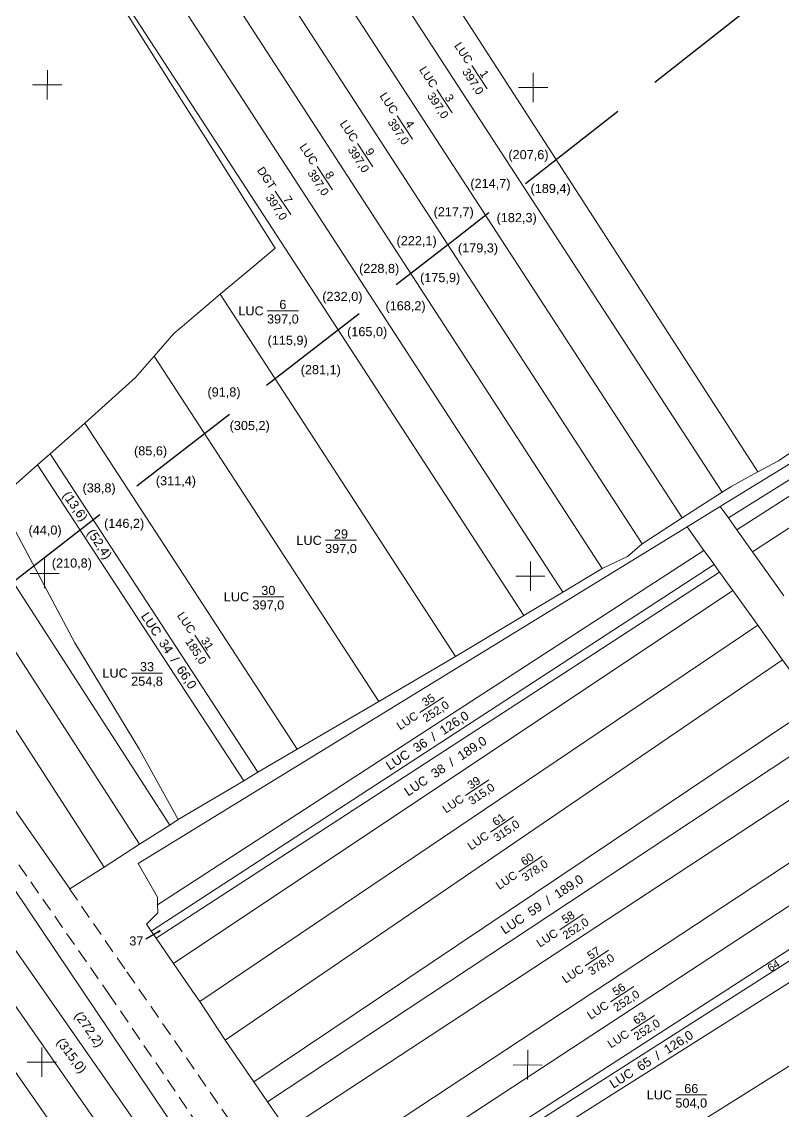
# Model space of a CAD drawing. Header units: metres. Extents: x 591850 to 11787372, y 2319432 to 2388242.
# Drawn here: x 11787082.7 to 11787166.6, y 2388042.2 to 2388162.3 of the extents above; entities that cross this region are included whole.
import ezdxf
from ezdxf.enums import TextEntityAlignment as Align

# ---------------------------------------------------------------- set-up
doc = ezdxf.new("R2010")
doc.units = ezdxf.units.M
doc.header["$MEASUREMENT"] = 0
doc.linetypes.add('DGN Style 3', pattern=[18.08141, 12.915293, -5.166117])
doc.linetypes.add('{tuong nha}', pattern=[2.3, 1.5, -0.8])
for name, color, linetype, lineweight in [('Level 10', 7, 'Continuous', 0), ('Level 13', 7, 'Continuous', 0), ('Level 2', 7, 'Continuous', 0), ('Level 22', 7, 'Continuous', 0), ('Level 4', 7, 'Continuous', 0), ('Level 51', 7, 'Continuous', 0), ('Level 6', 7, 'Continuous', 0), ('Level 63', 7, 'Continuous', 0)]:
    doc.layers.add(name, color=color, linetype=linetype, lineweight=lineweight)
doc.styles.get("Standard").update_dxf_attribs({"font": 'arial.ttf'})
doc.styles.add('Style-Arial', font='arial.ttf')
doc.dimstyles.get("Standard").update_dxf_attribs({"dimtxt": 0.18, "dimasz": 0.18, "dimexe": 1.25, "dimexo": 0.0625, "dimtad": 1, "dimdsep": 46, "dimtxsty": 'Standard', "dimcen": 0.09, "dimazin": 3, "dimtfac": 1, "dimtmove": 0, "dimatfit": 3})

# ---------------------------------------------------------------- blocks, each defined once
blk = doc.blocks.new('N_Thua_5')
at = {"layer": 'Level 13', "color": 7, "linetype": 'Continuous', "lineweight": 0}
blk.add_line((0, 0), (3.427591, 0), dxfattribs=at)
at = {"layer": 'Level 13', "color": 3, "linetype": 'Continuous', "lineweight": 0}
blk.add_text('LUC', height=1, dxfattribs=at).set_placement((-0.4, 0), align=Align.MIDDLE_RIGHT)
at = {"layer": 'Level 2', "color": 1, "linetype": 'Continuous', "lineweight": 0}
blk.add_text('66', height=1, dxfattribs=at).set_placement((1.713796, 0.2), align=Align.CENTER)
at = {"layer": 'Level 4', "color": 1, "linetype": 'Continuous', "lineweight": 0}
blk.add_text('504,0', height=1, dxfattribs=at).set_placement((1.713796, -0.4), align=Align.TOP_CENTER)
blk = doc.blocks.new('N_Thua_9')
at = {"layer": 'Level 13', "color": 7, "linetype": 'Continuous', "lineweight": 0}
blk.add_line((0, 0), (3.427591, 0), dxfattribs=at)
at = {"layer": 'Level 13', "color": 3, "linetype": 'Continuous', "lineweight": 0}
blk.add_text('LUC', height=1, dxfattribs=at).set_placement((-0.4, 0), align=Align.MIDDLE_RIGHT)
at = {"layer": 'Level 2', "color": 1, "linetype": 'Continuous', "lineweight": 0}
blk.add_text('6', height=1, dxfattribs=at).set_placement((1.713796, 0.2), align=Align.CENTER)
at = {"layer": 'Level 4', "color": 1, "linetype": 'Continuous', "lineweight": 0}
blk.add_text('397,0', height=1, dxfattribs=at).set_placement((1.713796, -0.4), align=Align.TOP_CENTER)
blk = doc.blocks.new('N_Thua_10')
at = {"layer": 'Level 13', "color": 7, "linetype": 'Continuous', "lineweight": 0}
blk.add_line((0, 0), (3.084832, 0), dxfattribs=at)
at = {"layer": 'Level 13', "color": 3, "linetype": 'Continuous', "lineweight": 0}
blk.add_text('DGT', height=0.9, dxfattribs=at).set_placement((-0.4, 0), align=Align.MIDDLE_RIGHT)
at = {"layer": 'Level 2', "color": 1, "linetype": 'Continuous', "lineweight": 0}
blk.add_text('7', height=0.9, dxfattribs=at).set_placement((1.542416, 0.2), align=Align.CENTER)
at = {"layer": 'Level 4', "color": 1, "linetype": 'Continuous', "lineweight": 0}
blk.add_text('397,0', height=0.9, dxfattribs=at).set_placement((1.542416, -0.4), align=Align.TOP_CENTER)
blk = doc.blocks.new('N_Thua_11')
at = {"layer": 'Level 13', "color": 7, "linetype": 'Continuous', "lineweight": 0}
blk.add_line((0, 0), (3.084832, 0), dxfattribs=at)
at = {"layer": 'Level 13', "color": 3, "linetype": 'Continuous', "lineweight": 0}
blk.add_text('LUC', height=0.9, dxfattribs=at).set_placement((-0.4, 0), align=Align.MIDDLE_RIGHT)
at = {"layer": 'Level 2', "color": 1, "linetype": 'Continuous', "lineweight": 0}
blk.add_text('8', height=0.9, dxfattribs=at).set_placement((1.542416, 0.2), align=Align.CENTER)
at = {"layer": 'Level 4', "color": 1, "linetype": 'Continuous', "lineweight": 0}
blk.add_text('397,0', height=0.9, dxfattribs=at).set_placement((1.542416, -0.4), align=Align.TOP_CENTER)
blk = doc.blocks.new('N_Thua_12')
at = {"layer": 'Level 13', "color": 7, "linetype": 'Continuous', "lineweight": 0}
blk.add_line((0, 0), (3.427591, 0), dxfattribs=at)
at = {"layer": 'Level 13', "color": 3, "linetype": 'Continuous', "lineweight": 0}
blk.add_text('LUC', height=1, dxfattribs=at).set_placement((-0.4, 0), align=Align.MIDDLE_RIGHT)
at = {"layer": 'Level 2', "color": 1, "linetype": 'Continuous', "lineweight": 0}
blk.add_text('30', height=1, dxfattribs=at).set_placement((1.713796, 0.2), align=Align.CENTER)
at = {"layer": 'Level 4', "color": 1, "linetype": 'Continuous', "lineweight": 0}
blk.add_text('397,0', height=1, dxfattribs=at).set_placement((1.713796, -0.4), align=Align.TOP_CENTER)
blk = doc.blocks.new('N_Thua_13')
at = {"layer": 'Level 13', "color": 7, "linetype": 'Continuous', "lineweight": 0}
blk.add_line((0, 0), (3.084832, 0), dxfattribs=at)
at = {"layer": 'Level 13', "color": 3, "linetype": 'Continuous', "lineweight": 0}
blk.add_text('LUC', height=0.9, dxfattribs=at).set_placement((-0.4, 0), align=Align.MIDDLE_RIGHT)
at = {"layer": 'Level 2', "color": 1, "linetype": 'Continuous', "lineweight": 0}
blk.add_text('4', height=0.9, dxfattribs=at).set_placement((1.542416, 0.2), align=Align.CENTER)
at = {"layer": 'Level 4', "color": 1, "linetype": 'Continuous', "lineweight": 0}
blk.add_text('397,0', height=0.9, dxfattribs=at).set_placement((1.542416, -0.4), align=Align.TOP_CENTER)
blk = doc.blocks.new('N_Thua_14')
at = {"layer": 'Level 13', "color": 7, "linetype": 'Continuous', "lineweight": 0}
blk.add_line((0, 0), (3.084832, 0), dxfattribs=at)
at = {"layer": 'Level 13', "color": 3, "linetype": 'Continuous', "lineweight": 0}
blk.add_text('LUC', height=0.9, dxfattribs=at).set_placement((-0.4, 0), align=Align.MIDDLE_RIGHT)
at = {"layer": 'Level 2', "color": 1, "linetype": 'Continuous', "lineweight": 0}
blk.add_text('3', height=0.9, dxfattribs=at).set_placement((1.542416, 0.2), align=Align.CENTER)
at = {"layer": 'Level 4', "color": 1, "linetype": 'Continuous', "lineweight": 0}
blk.add_text('397,0', height=0.9, dxfattribs=at).set_placement((1.542416, -0.4), align=Align.TOP_CENTER)
blk = doc.blocks.new('N_Thua_15')
at = {"layer": 'Level 13', "color": 7, "linetype": 'Continuous', "lineweight": 0}
blk.add_line((0, 0), (3.427591, 0), dxfattribs=at)
at = {"layer": 'Level 13', "color": 3, "linetype": 'Continuous', "lineweight": 0}
blk.add_text('LUC', height=1, dxfattribs=at).set_placement((-0.4, 0), align=Align.MIDDLE_RIGHT)
at = {"layer": 'Level 2', "color": 1, "linetype": 'Continuous', "lineweight": 0}
blk.add_text('29', height=1, dxfattribs=at).set_placement((1.713796, 0.2), align=Align.CENTER)
at = {"layer": 'Level 4', "color": 1, "linetype": 'Continuous', "lineweight": 0}
blk.add_text('397,0', height=1, dxfattribs=at).set_placement((1.713796, -0.4), align=Align.TOP_CENTER)
blk = doc.blocks.new('N_Thua_16')
at = {"layer": 'Level 13', "color": 7, "linetype": 'Continuous', "lineweight": 0}
blk.add_line((0, 0), (3.084832, 0), dxfattribs=at)
at = {"layer": 'Level 13', "color": 3, "linetype": 'Continuous', "lineweight": 0}
blk.add_text('LUC', height=0.9, dxfattribs=at).set_placement((-0.4, 0), align=Align.MIDDLE_RIGHT)
at = {"layer": 'Level 2', "color": 1, "linetype": 'Continuous', "lineweight": 0}
blk.add_text('9', height=0.9, dxfattribs=at).set_placement((1.542416, 0.2), align=Align.CENTER)
at = {"layer": 'Level 4', "color": 1, "linetype": 'Continuous', "lineweight": 0}
blk.add_text('397,0', height=0.9, dxfattribs=at).set_placement((1.542416, -0.4), align=Align.TOP_CENTER)
blk = doc.blocks.new('N_Thua_17')
at = {"layer": 'Level 13', "color": 7, "linetype": 'Continuous', "lineweight": 0}
blk.add_line((0, 0), (3.084832, 0), dxfattribs=at)
at = {"layer": 'Level 13', "color": 3, "linetype": 'Continuous', "lineweight": 0}
blk.add_text('LUC', height=0.9, dxfattribs=at).set_placement((-0.4, 0), align=Align.MIDDLE_RIGHT)
at = {"layer": 'Level 2', "color": 1, "linetype": 'Continuous', "lineweight": 0}
blk.add_text('1', height=0.9, dxfattribs=at).set_placement((1.542416, 0.2), align=Align.CENTER)
at = {"layer": 'Level 4', "color": 1, "linetype": 'Continuous', "lineweight": 0}
blk.add_text('397,0', height=0.9, dxfattribs=at).set_placement((1.542416, -0.4), align=Align.TOP_CENTER)
blk = doc.blocks.new('N_Thua_21')
at = {"layer": 'Level 13', "color": 7, "linetype": 'Continuous', "lineweight": 0}
blk.add_line((0, 0), (3.084832, 0), dxfattribs=at)
at = {"layer": 'Level 13', "color": 3, "linetype": 'Continuous', "lineweight": 0}
blk.add_text('LUC', height=0.9, dxfattribs=at).set_placement((-0.4, 0), align=Align.MIDDLE_RIGHT)
at = {"layer": 'Level 2', "color": 1, "linetype": 'Continuous', "lineweight": 0}
blk.add_text('57', height=0.9, dxfattribs=at).set_placement((1.542416, 0.2), align=Align.CENTER)
at = {"layer": 'Level 4', "color": 1, "linetype": 'Continuous', "lineweight": 0}
blk.add_text('378,0', height=0.9, dxfattribs=at).set_placement((1.542416, -0.4), align=Align.TOP_CENTER)
blk = doc.blocks.new('N_Thua_23')
at = {"layer": 'Level 13', "color": 7, "linetype": 'Continuous', "lineweight": 0}
blk.add_line((0, 0), (3.084832, 0), dxfattribs=at)
at = {"layer": 'Level 13', "color": 3, "linetype": 'Continuous', "lineweight": 0}
blk.add_text('LUC', height=0.9, dxfattribs=at).set_placement((-0.4, 0), align=Align.MIDDLE_RIGHT)
at = {"layer": 'Level 2', "color": 1, "linetype": 'Continuous', "lineweight": 0}
blk.add_text('60', height=0.9, dxfattribs=at).set_placement((1.542416, 0.2), align=Align.CENTER)
at = {"layer": 'Level 4', "color": 1, "linetype": 'Continuous', "lineweight": 0}
blk.add_text('378,0', height=0.9, dxfattribs=at).set_placement((1.542416, -0.4), align=Align.TOP_CENTER)
blk = doc.blocks.new('N_Thua_31')
at = {"layer": 'Level 13', "color": 7, "linetype": 'Continuous', "lineweight": 0}
blk.add_line((0, 0), (3.084832, 0), dxfattribs=at)
at = {"layer": 'Level 13', "color": 3, "linetype": 'Continuous', "lineweight": 0}
blk.add_text('LUC', height=0.9, dxfattribs=at).set_placement((-0.4, 0), align=Align.MIDDLE_RIGHT)
at = {"layer": 'Level 2', "color": 1, "linetype": 'Continuous', "lineweight": 0}
blk.add_text('39', height=0.9, dxfattribs=at).set_placement((1.542416, 0.2), align=Align.CENTER)
at = {"layer": 'Level 4', "color": 1, "linetype": 'Continuous', "lineweight": 0}
blk.add_text('315,0', height=0.9, dxfattribs=at).set_placement((1.542416, -0.4), align=Align.TOP_CENTER)
blk = doc.blocks.new('N_Thua_36')
at = {"layer": 'Level 13', "color": 7, "linetype": 'Continuous', "lineweight": 0}
blk.add_line((0, 0), (3.084832, 0), dxfattribs=at)
at = {"layer": 'Level 13', "color": 3, "linetype": 'Continuous', "lineweight": 0}
blk.add_text('LUC', height=0.9, dxfattribs=at).set_placement((-0.4, 0), align=Align.MIDDLE_RIGHT)
at = {"layer": 'Level 2', "color": 1, "linetype": 'Continuous', "lineweight": 0}
blk.add_text('61', height=0.9, dxfattribs=at).set_placement((1.542416, 0.2), align=Align.CENTER)
at = {"layer": 'Level 4', "color": 1, "linetype": 'Continuous', "lineweight": 0}
blk.add_text('315,0', height=0.9, dxfattribs=at).set_placement((1.542416, -0.4), align=Align.TOP_CENTER)
blk = doc.blocks.new('N_Thua_43')
at = {"layer": 'Level 13', "color": 7, "linetype": 'Continuous', "lineweight": 0}
blk.add_line((0, 0), (3.432927, 0), dxfattribs=at)
at = {"layer": 'Level 13', "color": 3, "linetype": 'Continuous', "lineweight": 0}
blk.add_text('LUC', height=1, dxfattribs=at).set_placement((-0.4, 0), align=Align.MIDDLE_RIGHT)
at = {"layer": 'Level 2', "color": 1, "linetype": 'Continuous', "lineweight": 0}
blk.add_text('33', height=1, dxfattribs=at).set_placement((1.716463, 0.2), align=Align.CENTER)
at = {"layer": 'Level 4', "color": 1, "linetype": 'Continuous', "lineweight": 0}
blk.add_text('254,8', height=1, dxfattribs=at).set_placement((1.716463, -0.4), align=Align.TOP_CENTER)
blk = doc.blocks.new('N_Thua_44')
at = {"layer": 'Level 13', "color": 7, "linetype": 'Continuous', "lineweight": 0}
blk.add_line((0, 0), (3.084832, 0), dxfattribs=at)
at = {"layer": 'Level 13', "color": 3, "linetype": 'Continuous', "lineweight": 0}
blk.add_text('LUC', height=0.9, dxfattribs=at).set_placement((-0.4, 0), align=Align.MIDDLE_RIGHT)
at = {"layer": 'Level 2', "color": 1, "linetype": 'Continuous', "lineweight": 0}
blk.add_text('56', height=0.9, dxfattribs=at).set_placement((1.542416, 0.2), align=Align.CENTER)
at = {"layer": 'Level 4', "color": 1, "linetype": 'Continuous', "lineweight": 0}
blk.add_text('252,0', height=0.9, dxfattribs=at).set_placement((1.542416, -0.4), align=Align.TOP_CENTER)
blk = doc.blocks.new('N_Thua_45')
at = {"layer": 'Level 13', "color": 7, "linetype": 'Continuous', "lineweight": 0}
blk.add_line((0, 0), (3.084832, 0), dxfattribs=at)
at = {"layer": 'Level 13', "color": 3, "linetype": 'Continuous', "lineweight": 0}
blk.add_text('LUC', height=0.9, dxfattribs=at).set_placement((-0.4, 0), align=Align.MIDDLE_RIGHT)
at = {"layer": 'Level 2', "color": 1, "linetype": 'Continuous', "lineweight": 0}
blk.add_text('35', height=0.9, dxfattribs=at).set_placement((1.542416, 0.2), align=Align.CENTER)
at = {"layer": 'Level 4', "color": 1, "linetype": 'Continuous', "lineweight": 0}
blk.add_text('252,0', height=0.9, dxfattribs=at).set_placement((1.542416, -0.4), align=Align.TOP_CENTER)
blk = doc.blocks.new('N_Thua_47')
at = {"layer": 'Level 13', "color": 7, "linetype": 'Continuous', "lineweight": 0}
blk.add_line((0, 0), (3.084832, 0), dxfattribs=at)
at = {"layer": 'Level 13', "color": 3, "linetype": 'Continuous', "lineweight": 0}
blk.add_text('LUC', height=0.9, dxfattribs=at).set_placement((-0.4, 0), align=Align.MIDDLE_RIGHT)
at = {"layer": 'Level 2', "color": 1, "linetype": 'Continuous', "lineweight": 0}
blk.add_text('63', height=0.9, dxfattribs=at).set_placement((1.542416, 0.2), align=Align.CENTER)
at = {"layer": 'Level 4', "color": 1, "linetype": 'Continuous', "lineweight": 0}
blk.add_text('252,0', height=0.9, dxfattribs=at).set_placement((1.542416, -0.4), align=Align.TOP_CENTER)
blk = doc.blocks.new('N_Thua_49')
at = {"layer": 'Level 13', "color": 7, "linetype": 'Continuous', "lineweight": 0}
blk.add_line((0, 0), (3.084832, 0), dxfattribs=at)
at = {"layer": 'Level 13', "color": 3, "linetype": 'Continuous', "lineweight": 0}
blk.add_text('LUC', height=0.9, dxfattribs=at).set_placement((-0.4, 0), align=Align.MIDDLE_RIGHT)
at = {"layer": 'Level 2', "color": 1, "linetype": 'Continuous', "lineweight": 0}
blk.add_text('58', height=0.9, dxfattribs=at).set_placement((1.542416, 0.2), align=Align.CENTER)
at = {"layer": 'Level 4', "color": 1, "linetype": 'Continuous', "lineweight": 0}
blk.add_text('252,0', height=0.9, dxfattribs=at).set_placement((1.542416, -0.4), align=Align.TOP_CENTER)
blk = doc.blocks.new('N_Th1_4')
at = {"layer": 'Level 13', "color": 3, "linetype": 'Continuous', "lineweight": 0}
blk.add_text('LUC', height=1, dxfattribs=at).set_placement((-1.54585, 0), align=Align.MIDDLE_RIGHT)
at = {"layer": 'Level 13', "color": 7, "linetype": 'Continuous', "lineweight": 0}
blk.add_text('/', height=1, dxfattribs=at).set_placement((1.54585, 0), align=Align.MIDDLE_LEFT)
at = {"layer": 'Level 2', "color": 1, "linetype": 'Continuous', "lineweight": 0}
blk.add_text('59', height=1, dxfattribs=at).set_placement((0, 0), align=Align.MIDDLE_CENTER)
at = {"layer": 'Level 4', "color": 1, "linetype": 'Continuous', "lineweight": 0}
blk.add_text('189,0', height=1, dxfattribs=at).set_placement((2.73465, 0), align=Align.MIDDLE_LEFT)
blk = doc.blocks.new('N_Th1_5')
at = {"layer": 'Level 13', "color": 3, "linetype": 'Continuous', "lineweight": 0}
blk.add_text('LUC', height=1, dxfattribs=at).set_placement((-1.54585, 0), align=Align.MIDDLE_RIGHT)
at = {"layer": 'Level 13', "color": 7, "linetype": 'Continuous', "lineweight": 0}
blk.add_text('/', height=1, dxfattribs=at).set_placement((1.54585, 0), align=Align.MIDDLE_LEFT)
at = {"layer": 'Level 2', "color": 1, "linetype": 'Continuous', "lineweight": 0}
blk.add_text('38', height=1, dxfattribs=at).set_placement((0, 0), align=Align.MIDDLE_CENTER)
at = {"layer": 'Level 4', "color": 1, "linetype": 'Continuous', "lineweight": 0}
blk.add_text('189,0', height=1, dxfattribs=at).set_placement((2.73465, 0), align=Align.MIDDLE_LEFT)
blk = doc.blocks.new('N_Thua_73')
at = {"layer": 'Level 13', "color": 7, "linetype": 'Continuous', "lineweight": 0}
blk.add_line((0, 0), (3.084832, 0), dxfattribs=at)
at = {"layer": 'Level 13', "color": 3, "linetype": 'Continuous', "lineweight": 0}
blk.add_text('LUC', height=0.9, dxfattribs=at).set_placement((-0.4, 0), align=Align.MIDDLE_RIGHT)
at = {"layer": 'Level 2', "color": 1, "linetype": 'Continuous', "lineweight": 0}
blk.add_text('31', height=0.9, dxfattribs=at).set_placement((1.542416, 0.2), align=Align.CENTER)
at = {"layer": 'Level 4', "color": 1, "linetype": 'Continuous', "lineweight": 0}
blk.add_text('185,0', height=0.9, dxfattribs=at).set_placement((1.542416, -0.4), align=Align.TOP_CENTER)
blk = doc.blocks.new('N_Th1_16')
at = {"layer": 'Level 13', "color": 3, "linetype": 'Continuous', "lineweight": 0}
blk.add_text('LUC', height=1, dxfattribs=at).set_placement((-1.5451, 0), align=Align.MIDDLE_RIGHT)
at = {"layer": 'Level 13', "color": 7, "linetype": 'Continuous', "lineweight": 0}
blk.add_text('/', height=1, dxfattribs=at).set_placement((1.5451, 0), align=Align.MIDDLE_LEFT)
at = {"layer": 'Level 2', "color": 1, "linetype": 'Continuous', "lineweight": 0}
blk.add_text('36', height=1, dxfattribs=at).set_placement((0, 0), align=Align.MIDDLE_CENTER)
at = {"layer": 'Level 4', "color": 1, "linetype": 'Continuous', "lineweight": 0}
blk.add_text('126,0', height=1, dxfattribs=at).set_placement((2.7339, 0), align=Align.MIDDLE_LEFT)
blk = doc.blocks.new('N_Th1_17')
at = {"layer": 'Level 13', "color": 3, "linetype": 'Continuous', "lineweight": 0}
blk.add_text('LUC', height=1, dxfattribs=at).set_placement((-1.5489, 0), align=Align.MIDDLE_RIGHT)
at = {"layer": 'Level 13', "color": 7, "linetype": 'Continuous', "lineweight": 0}
blk.add_text('/', height=1, dxfattribs=at).set_placement((1.5489, 0), align=Align.MIDDLE_LEFT)
at = {"layer": 'Level 2', "color": 1, "linetype": 'Continuous', "lineweight": 0}
blk.add_text('65', height=1, dxfattribs=at).set_placement((0, 0), align=Align.MIDDLE_CENTER)
at = {"layer": 'Level 4', "color": 1, "linetype": 'Continuous', "lineweight": 0}
blk.add_text('126,0', height=1, dxfattribs=at).set_placement((2.7378, 0), align=Align.MIDDLE_LEFT)
blk = doc.blocks.new('N_Th1_53')
at = {"layer": 'Level 13', "color": 3, "linetype": 'Continuous', "lineweight": 0}
blk.add_text('LUC', height=1, dxfattribs=at).set_placement((-1.5428, 0), align=Align.MIDDLE_RIGHT)
at = {"layer": 'Level 13', "color": 7, "linetype": 'Continuous', "lineweight": 0}
blk.add_text('/', height=1, dxfattribs=at).set_placement((1.5428, 0), align=Align.MIDDLE_LEFT)
at = {"layer": 'Level 2', "color": 1, "linetype": 'Continuous', "lineweight": 0}
blk.add_text('34', height=1, dxfattribs=at).set_placement((0, 0), align=Align.MIDDLE_CENTER)
at = {"layer": 'Level 4', "color": 1, "linetype": 'Continuous', "lineweight": 0}
blk.add_text('66,0', height=1, dxfattribs=at).set_placement((2.7316, 0), align=Align.MIDDLE_LEFT)
blk = doc.blocks.new('N_TNho_28')
at = {"layer": 'Level 2', "color": 1, "linetype": 'Continuous', "lineweight": 0}
blk.add_text('64', height=0.85, dxfattribs=at).set_placement((0, 0), align=Align.MIDDLE_CENTER)
blk = doc.blocks.new('N_TNho_67')
at = {"layer": 'Level 2', "color": 1, "linetype": 'Continuous', "lineweight": 70}
blk.add_text('37', height=1, dxfattribs=at).set_placement((0, 0), align=Align.MIDDLE_CENTER)
blk = doc.blocks.new('TerminatorOpen_0.5')
at = {"color": 0, "linetype": 'ByBlock', "lineweight": -2}
for q in [(-1, 0.25), (-1, 0), (-1, -0.25)]:
    blk.add_line((0, 0), q, dxfattribs=at)

msp = doc.modelspace()

# ---------------------------------------------------------------- linework, layer by layer
at = {"layer": 'Level 10', "color": 7, "linetype": 'Continuous', "lineweight": 0, "flags": 128}
for points in [[(11787004.79, 2388219.93), (11787099, 2388073.75)], [(11787002.44, 2388216.31), (11787095.68, 2388071.64)], [(11787112.44, 2388183.43), (11787112.92, 2388183.7), (11787114.06, 2388184.35), (11787114.55, 2388184.63), (11787111.23, 2388191.56), (11787105.4, 2388199.92), (11787101.02, 2388206.77), (11787099.44, 2388210.07), (11787097.34, 2388215.65), (11787128.18, 2388167.85), (11787163.78, 2388112.66)], [(11786999.73, 2388211.94), (11787091.76, 2388069.14), (11787095.68, 2388071.64)], [(11787112.44, 2388183.43), (11787124.44, 2388164.95), (11787159.86, 2388110.42)], [(11787107.88, 2388180.81), (11787120.28, 2388161.72), (11787155.45, 2388107.59)], [(11787103.09, 2388178.58), (11787116.13, 2388158.51), (11787151.06, 2388104.75)], [(11787092.48, 2388176.13), (11787108.02, 2388152.21), (11787142.32, 2388099.42)], [(11787098.12, 2388176.83), (11787146.63, 2388102.01)], [(11787104.57, 2388132.23), (11787108.26, 2388135.34), (11787110.61, 2388137.32), (11787103.44, 2388148.65), (11787099.27, 2388155.23), (11787094.01, 2388163.56), (11787087.26, 2388171.67), (11787088.63, 2388172.84)], [(11787088.63, 2388172.84), (11787104.04, 2388149.12), (11787138, 2388096.84)], [(11787111.37, 2388011.69), (11787017.68, 2388146.02), (11787018.76, 2388146.81), (11787025.52, 2388140.93), (11787114.38, 2388013.54)], [(11787014.3, 2388143.58), (11787107.82, 2388009.51)], [(11787097.29, 2388125.43), (11787099.44, 2388127.91), (11787100.84, 2388129.08), (11787104.57, 2388132.23)], [(11787104.57, 2388132.23), (11787130.47, 2388092.35)], [(11787040.94, 2388127.52), (11787053.03, 2388109.54), (11787116.66, 2388014.93)], [(11787089.63, 2388118.05), (11787095.23, 2388123.05), (11787097.29, 2388125.43)], [(11787097.29, 2388125.43), (11787122.02, 2388087.36)], [(11787159.65, 2388108.86), (11787159.74, 2388108.92), (11787187.33, 2388125.84)], [(11787160.56, 2388107.59), (11787188.07, 2388124.79)], [(11787161.49, 2388106.28), (11787188.79, 2388123.79)], [(11787190.37, 2388121.55), (11787163.21, 2388103.87)], [(11787085.82, 2388114.66), (11787089.63, 2388118.05)], [(11787113.04, 2388082.14), (11787089.63, 2388118.05)], [(11787166.06, 2388113.89), (11787166.87, 2388114.43), (11787169.65, 2388116.24)], [(11787084.44, 2388113.44), (11787085.82, 2388114.66)], [(11787085.82, 2388114.66), (11787108.72, 2388079.58)], [(11787080.77, 2388110.17), (11787084.44, 2388113.44)], [(11787084.44, 2388113.44), (11787107.15, 2388078.64)], [(11787160.94, 2388111.1), (11787163.78, 2388112.66), (11787166.06, 2388113.89)], [(11787056.87, 2388112.52), (11787065.5, 2388099.75), (11787081.44, 2388076.17), (11787087.98, 2388066.72), (11787091.76, 2388069.14)], [(11787160.94, 2388111.1), (11787159.86, 2388110.42)], [(11787159.86, 2388110.42), (11787155.45, 2388107.59)], [(11787080.13, 2388109.6), (11787088.53, 2388093.84)], [(11787155.99, 2388106.62), (11787159.65, 2388108.86)], [(11787159.65, 2388108.86), (11787160.56, 2388107.59)], [(11787155.45, 2388107.59), (11787151.06, 2388104.75)], [(11787160.56, 2388107.59), (11787161.49, 2388106.28)], [(11787097.67, 2388064.99), (11787097.66, 2388065.82), (11787095.52, 2388069.52), (11787155.99, 2388106.62)], [(11787155.99, 2388106.62), (11787157.85, 2388104.02)], [(11787161.49, 2388106.28), (11787163.21, 2388103.87)], [(11787097.67, 2388064.99), (11787157.85, 2388104.02)], [(11787151.06, 2388104.75), (11787149.43, 2388103.35), (11787146.63, 2388102.01)], [(11787157.85, 2388104.02), (11787158.74, 2388102.8), (11787158.98, 2388102.46)], [(11787163.21, 2388103.87), (11787164.3, 2388102.33), (11787166.67, 2388099)], [(11787096.97, 2388062.09), (11787158.98, 2388102.46)], [(11787097.51, 2388061.31), (11787159.57, 2388101.64)], [(11787146.63, 2388102.01), (11787142.32, 2388099.42)], [(11787158.98, 2388102.46), (11787159.57, 2388101.64)], [(11787159.57, 2388101.64), (11787159.92, 2388101.15), (11787160.05, 2388100.97), (11787160.08, 2388100.93), (11787160.23, 2388100.72), (11787161.02, 2388099.62)], [(11787099.43, 2388058.5), (11787161.02, 2388099.62)], [(11787142.32, 2388099.42), (11787138, 2388096.84)], [(11787161.02, 2388099.62), (11787163.24, 2388096.54), (11787163.78, 2388095.78)], [(11787138, 2388096.84), (11787130.47, 2388092.35)], [(11787102.31, 2388054.32), (11787163.78, 2388095.78)], [(11787163.78, 2388095.78), (11787166.5, 2388091.96)], [(11787099, 2388073.75), (11787099.94, 2388074.36), (11787095.67, 2388082.08), (11787088.53, 2388093.84)], [(11787105.11, 2388050.07), (11787166.5, 2388091.96)], [(11787130.47, 2388092.35), (11787122.02, 2388087.36)], [(11787166.5, 2388091.96), (11787166.52, 2388091.98), (11787170.12, 2388086.98)], [(11787108.25, 2388045.49), (11787170.12, 2388086.98)], [(11787122.02, 2388087.36), (11787113.04, 2388082.14)], [(11787109.77, 2388043.28), (11787171.97, 2388084.41)], [(11787108.72, 2388079.58), (11787113.04, 2388082.14)], [(11787111.9, 2388040.19), (11787174.33, 2388081.13)], [(11787099.94, 2388074.36), (11787107.15, 2388078.64)], [(11787107.15, 2388078.64), (11787108.72, 2388079.58)], [(11787115.26, 2388035.31), (11787177.69, 2388076.47)], [(11787095.68, 2388071.64), (11787099, 2388073.75)], [(11787117.39, 2388032.2), (11787180.02, 2388073.22)], [(11787119.45, 2388029.22), (11787182.44, 2388069.86)], [(11787119.89, 2388028.57), (11787183.11, 2388068.92)], [(11787120.88, 2388027.13), (11787184.36, 2388067.2)], [(11787097.67, 2388064.99), (11787097.68, 2388064.11), (11787096.45, 2388062.84), (11787096.97, 2388062.09)], [(11787096.97, 2388062.09), (11787097.51, 2388061.31)], [(11787097.51, 2388061.31), (11787099.43, 2388058.5)], [(11787125.2, 2388020.85), (11787188.94, 2388060.82)], [(11787099.43, 2388058.5), (11787101.52, 2388055.46), (11787102.31, 2388054.32)], [(11787102.31, 2388054.32), (11787105.11, 2388050.07)], [(11787105.11, 2388050.07), (11787108.25, 2388045.49)], [(11787108.25, 2388045.49), (11787109.77, 2388043.28)], [(11787109.77, 2388043.28), (11787111.9, 2388040.19)]]:
    msp.add_lwpolyline(points, dxfattribs=at)
at = {"layer": 'Level 22', "color": 7, "linetype": '{tuong nha}', "lineweight": 0}
for p, q in [((11787078.44, 2388075.04), (11787092.27, 2388055.19)), ((11787078.44, 2388075.04), (11787092.27, 2388055.19)), ((11787078.44, 2388075.04), (11787092.27, 2388055.19)), ((11787078.44, 2388075.04), (11787092.27, 2388055.19)), ((11787078.44, 2388075.04), (11787092.27, 2388055.19)), ((11787078.44, 2388075.04), (11787092.27, 2388055.19)), ((11787087.97, 2388066.72), (11787094.29, 2388057.58)), ((11787087.97, 2388066.72), (11787094.29, 2388057.58)), ((11787094.29, 2388057.58), (11787130.8, 2388004.79)), ((11787094.29, 2388057.58), (11787130.8, 2388004.79)), ((11787094.29, 2388057.58), (11787130.8, 2388004.79)), ((11787092.27, 2388055.19), (11787127.93, 2388002.87)), ((11787092.27, 2388055.19), (11787127.93, 2388002.87)), ((11787092.27, 2388055.19), (11787127.93, 2388002.87))]:
    msp.add_line(p, q, dxfattribs=at)
at = {"layer": 'Level 51', "color": 6, "linetype": 'DGN Style 3', "lineweight": 30, "flags": 128}
msp.add_lwpolyline([(11786923.96, 2387978.11), (11787130.41, 2388138.31), (11787188.09, 2388183.57), (11787203.42, 2388196.14), (11787218.39, 2388208.41)], dxfattribs=at)
at = {"layer": 'Level 63', "color": 7, "linetype": 'Continuous', "lineweight": 0}
for p, q in [((11787085.52, 2388156.93), (11787085.5, 2388153.7)), ((11787139.04, 2388156.63), (11787139.02, 2388153.4)), ((11787083.9, 2388155.32), (11787087.11, 2388155.3)), ((11787137.42, 2388155.02), (11787140.64, 2388155)), ((11787085.22, 2388103.09), (11787085.2, 2388099.86)), ((11787138.74, 2388102.79), (11787138.73, 2388099.56)), ((11787083.61, 2388101.48), (11787086.82, 2388101.47)), ((11787137.13, 2388101.19), (11787140.34, 2388101.17)), ((11787084.92, 2388049.25), (11787084.91, 2388046.02)), ((11787138.45, 2388048.96), (11787138.43, 2388045.73)), ((11787083.31, 2388047.65), (11787086.52, 2388047.63)), ((11787136.83, 2388047.35), (11787140.04, 2388047.33))]:
    msp.add_line(p, q, dxfattribs=at)

# ---------------------------------------------------------------- block references
at = {"layer": 'Level 2', "color": 1, "linetype": 'Continuous', "lineweight": 0}
for name, p, rotation in [('N_Thua_17', (11787132.28, 2388157.44), 303.297074), ('N_Thua_14', (11787128.42, 2388154.79), 303.480668), ('N_Thua_13', (11787124.06, 2388151.91), 303.480668), ('N_Thua_16', (11787119.67, 2388148.85), 303.480667), ('N_Thua_11', (11787115.23, 2388146.3), 303.480668), ('N_Thua_10', (11787110.63, 2388143.6), 303.480668), ('N_Th1_53', (11787098.6, 2388093.45), 303.615058), ('N_Thua_73', (11787101.75, 2388094.68), 303.572753), ('N_Thua_45', (11787126.56, 2388086.16), 33.127862), ('N_Th1_16', (11787126.59, 2388082.56), 33.230975), ('N_Th1_5', (11787128.58, 2388079.73), 33.895951), ('N_Thua_31', (11787131.59, 2388077.03), 34.161549), ('N_Thua_36', (11787134.34, 2388072.97), 34.467879), ('N_Thua_23', (11787137.47, 2388068.61), 34.003328), ('N_Th1_4', (11787139.23, 2388064.51), 33.63284), ('N_Thua_49', (11787141.96, 2388062.23), 33.413818), ('N_Thua_21', (11787144.78, 2388058.27), 33.558359), ('N_TNho_28', (11787165.52, 2388058.27), 32.712456), ('N_Thua_44', (11787147.55, 2388054.28), 33.383294), ('N_Thua_47', (11787149.8, 2388051.11), 32.995344), ('N_Th1_17', (11787151.26, 2388047.45), 32.422877)]:
    msp.add_blockref(name, p, dxfattribs=dict(at, rotation=rotation))
for name, p in [('N_Thua_9', (11787109.75, 2388130.41)), ('N_Thua_15', (11787116.15, 2388105.13)), ('N_Thua_12', (11787108.15, 2388098.91)), ('N_Thua_43', (11787094.78, 2388090.51)), ('N_Thua_5', (11787154.74, 2388044.04))]:
    msp.add_blockref(name, p, dxfattribs=at)
at = {"layer": 'Level 2', "color": 1, "linetype": 'Continuous', "lineweight": 70}
msp.add_blockref('N_TNho_67', (11787095.32, 2388061), dxfattribs=at)

# ---------------------------------------------------------------- texts
at = {"layer": 'Level 6', "color": 6, "linetype": 'Continuous', "lineweight": 70}
for s, p in [('(207,6)', (11787138.52, 2388147.62)), ('(214,7)', (11787134.33, 2388144.45)), ('(217,7)', (11787130.28, 2388141.33)), ('(222,1)', (11787126.2, 2388138.14)), ('(228,8)', (11787122.07, 2388135.08)), ('(232,0)', (11787118.02, 2388132)), ('(115,9)', (11787111.99, 2388127.17)), ('(91,8)', (11787104.98, 2388121.47)), ('(85,6)', (11787096.89, 2388114.99)), ('(38,8)', (11787091.22, 2388110.91)), ('(44,0)', (11787085.27, 2388106.26))]:
    msp.add_text(s, height=1, dxfattribs=at).set_placement(p, align=Align.MIDDLE_CENTER)
at = {"layer": 'Level 6', "color": 30, "linetype": 'Continuous', "lineweight": 70}
for s, p in [('(189,4)', (11787140.96, 2388143.89)), ('(182,3)', (11787137.22, 2388140.68)), ('(179,3)', (11787132.96, 2388137.34)), ('(175,9)', (11787128.79, 2388134.07)), ('(168,2)', (11787124.98, 2388130.97)), ('(165,0)', (11787120.75, 2388128.12)), ('(281,1)', (11787115.64, 2388123.93)), ('(305,2)', (11787107.81, 2388117.78)), ('(311,4)', (11787099.68, 2388111.69)), ('(146,2)', (11787093.98, 2388107)), ('(210,8)', (11787088.22, 2388102.63))]:
    msp.add_text(s, height=1, dxfattribs=at).set_placement(p, align=Align.MIDDLE_CENTER)
at = {"layer": 'Level 6', "color": 6, "linetype": 'Continuous', "lineweight": 70}
msp.add_text('(13,6)', height=1, rotation=304.8358, dxfattribs=at).set_placement((11787088.6, 2388108.89), align=Align.MIDDLE_CENTER)
at = {"layer": 'Level 6', "color": 30, "linetype": 'Continuous', "lineweight": 70}
for s, rotation, p in [('(52,4)', 303.9664, (11787091.28, 2388104.73)), ('(272,2)', 305.6288, (11787090.14, 2388051.27)), ('(315,0)', 306.9683, (11787088.2, 2388048.38))]:
    msp.add_text(s, height=1, rotation=rotation, dxfattribs=at).set_placement(p, align=Align.MIDDLE_CENTER)

# ---------------------------------------------------------------- leaders
at = {"layer": 'Level 13', "color": 1, "linetype": 'Continuous', "lineweight": 13}
msp.add_leader([(11787097.93, 2388062.1), (11787096.36, 2388061.19)], dimstyle='Standard', override={"dimtxt": 0.4, "dimasz": 0.24, "dimgap": 0.2, "dimtad": 1, "dimtxsty": 'Style-Arial', "dimldrblk": 'TerminatorOpen_0.5'}, dxfattribs=at)

doc.saveas('drawing.dxf')
